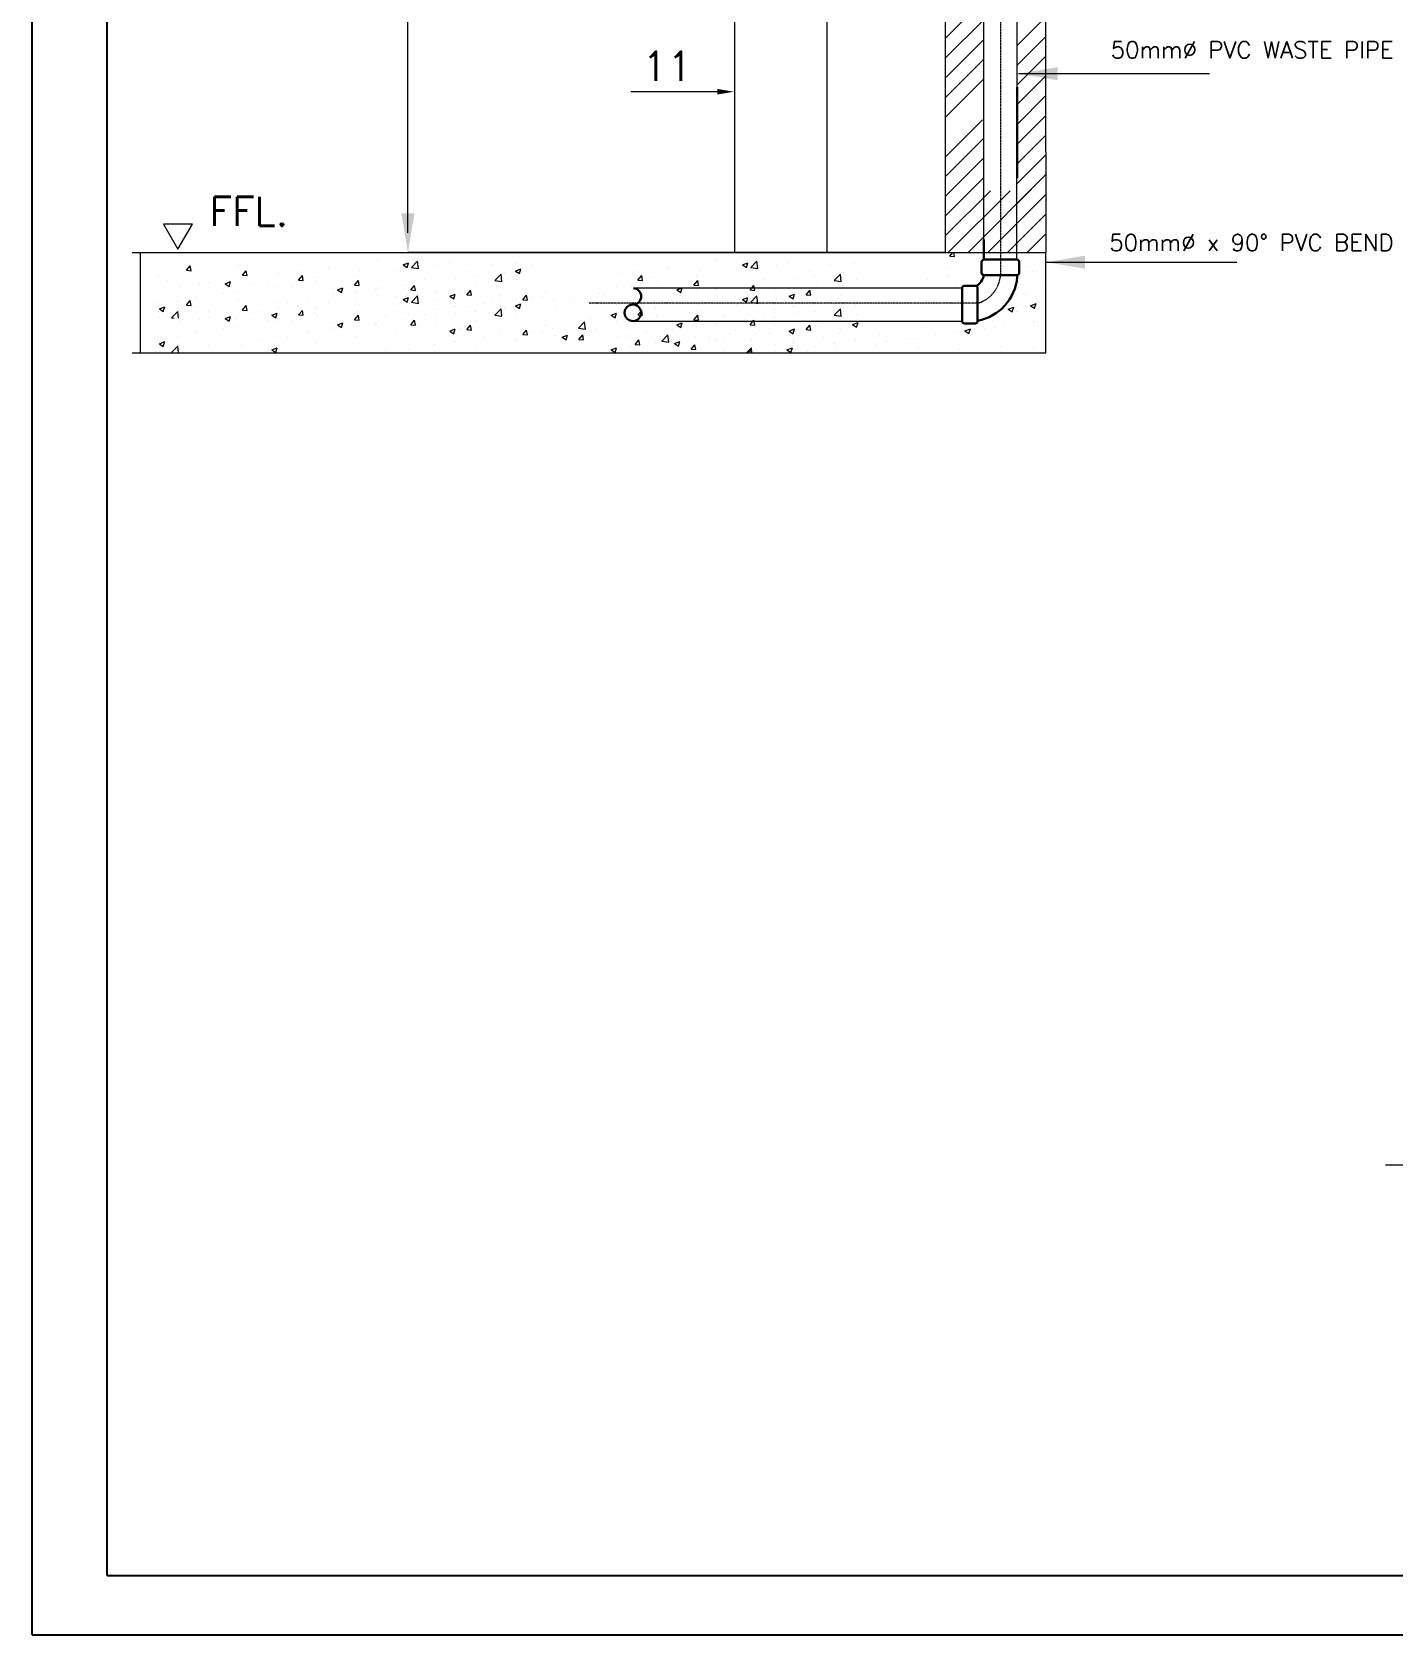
# Model space of a CAD drawing. Header units: inches. Extents: x 23 to 2032867, y 13 to 664695.
# Drawn here: x 879543 to 895686, y 479904 to 498924 of the extents above; entities that cross this region are included whole.
import ezdxf
from ezdxf.enums import TextEntityAlignment as Align

# ---------------------------------------------------------------- set-up
doc = ezdxf.new("R2010")
doc.units = ezdxf.units.IN
doc.header["$MEASUREMENT"] = 0
doc.linetypes.add('ACAD_ISO10W100', pattern=[18, 12, -3, 0, -3])
for name, color, linetype, lineweight in [('05_DIM', 11, 'Continuous', 18), ('0TEXT', 9, 'Continuous', 30), ('8', 9, 'Continuous', 18), ('BORDER', 9, 'Continuous', 5), ('DUCT DETAIL', 2, 'Continuous', 15), ('PL-W-HWP-TXT', 9, 'Continuous', 15), ('Text No1', 7, 'Continuous', 18)]:
    doc.layers.add(name, color=color, linetype=linetype, lineweight=lineweight)
doc.layers.add('LIAB', color=8, linetype='Continuous')
doc.layers.add('PLOTYR', color=15, linetype='Continuous')
doc.styles.add('RomanS', font='romans.shx')

msp = doc.modelspace()

# ---------------------------------------------------------------- linework, layer by layer
at = {"layer": '05_DIM', "color": 0}
msp.add_line((884001.332, 496541.313), (884001.332, 499281.993), dxfattribs=at)
msp.add_solid([(883923.859, 496773.734), (884078.806, 496773.734), (884001.332, 496308.892)], dxfattribs=at)
at = {"layer": '0TEXT', "color": 0, "linetype": 'Continuous'}
for p, q in [((891229.053, 497190.613), (891229.053, 498270.523)), ((890833.927, 496460.87), (890833.927, 496223.713)), ((890806.059, 496068.329), (890806.059, 496194.705)), ((890835.067, 496223.713), (891224.861, 496223.713)), ((890835.067, 496039.321), (891224.861, 496039.321)), ((891031.769, 496032.997), (891032.141, 496039.321)), ((891229.053, 496223.713), (891229.053, 496223.713)), ((891229.053, 496039.321), (891229.053, 496016.797)), ((891253.869, 496068.329), (891253.869, 496194.705)), ((890574.877, 495885.304), (890574.877, 495495.511)), ((890603.885, 495914.313), (890730.261, 495914.313)), ((890759.269, 495885.304), (890759.269, 495495.511)), ((891229.053, 496033.921), (891229.447, 496033.921)), ((890603.885, 495466.503), (890730.261, 495466.503))]:
    msp.add_line(p, q, dxfattribs=at)
for centre, radius, start, end in [((890651.451, 496068.282), 182.448, 300.4174048, 350.8663263), ((890835.067, 496194.705), 29.008, 90, 180), ((890835.067, 496068.329), 29.008, 180, 270), ((891224.861, 496194.705), 29.008, 0, 90), ((891224.861, 496068.329), 29.008, 270, 0), ((886670.532, 495787.556), 97.992, 274.0433767, 85.9566233), ((890603.885, 495885.304), 29.008, 90, 180), ((890730.261, 495885.304), 29.008, 0, 90), ((890653.276, 496066.282), 577.9, 280.5684832, 355.087793), ((886670.532, 495592.059), 97.992, 85.9566233, 274.0433767), ((886670.532, 495592.059), 97.992, 274.0433767, 85.9566233), ((890603.885, 495495.511), 29.008, 180, 270), ((890730.261, 495495.511), 29.008, 270, 0)]:
    msp.add_arc(centre, radius, start, end, dxfattribs=at)
at = {"layer": '8', "color": 0}
msp.add_line((887770.541, 498216.155), (886644.64, 498216.155), dxfattribs=at)
msp.add_solid([(887672.105, 498249.262), (887672.105, 498183.048), (887870.745, 498216.155)], dxfattribs=at)
at = {"layer": 'BORDER', "color": 0}
for p, q in [((891569.91, 497501.212), (891569.91, 506131.981)), ((890377.59, 498110.493), (890377.59, 500883.185)), ((890377.59, 498850.624), (890831.772, 499304.806)), ((891229.053, 498765.312), (891569.91, 499106.169)), ((890377.59, 498616.43), (890831.772, 499070.612)), ((890377.59, 498382.236), (890831.772, 498836.418)), ((891229.053, 498531.118), (891569.91, 498871.975)), ((890377.59, 498148.043), (890831.856, 498602.308)), ((891229.053, 498296.924), (891569.91, 498637.781)), ((890377.59, 497913.849), (890831.772, 498368.031)), ((891229.053, 498062.73), (891569.91, 498403.587)), ((890377.59, 496308.892), (890377.59, 498148.043)), ((891229.053, 497828.536), (891569.91, 498169.394)), ((890377.59, 497445.461), (890816.512, 497884.383)), ((891229.053, 497594.343), (891569.91, 497935.2)), ((890377.59, 497211.268), (890831.772, 497665.449)), ((891229.053, 497360.149), (891569.91, 497701.006)), ((890377.59, 496977.074), (890831.772, 497431.255)), ((891569.91, 497501.212), (891569.91, 496308.892)), ((890377.59, 496742.88), (890833.927, 497199.216)), ((890646.184, 496308.892), (891569.91, 497232.619)), ((891229.053, 496891.761), (891569.91, 497232.619)), ((890377.59, 496508.686), (890910.536, 497041.632)), ((890411.99, 496308.892), (891144.73, 497041.632)), ((890880.377, 496308.892), (891569.91, 496998.425)), ((891114.571, 496308.892), (891569.91, 496764.231)), ((891348.765, 496308.892), (891569.91, 496530.037)), ((880731.732, 496308.892), (890377.59, 496308.892)), ((880829.526, 495116.572), (880829.526, 496308.892)), ((890377.033, 496308.892), (884000.124, 496308.892)), ((890377.59, 496308.892), (891569.91, 496308.892)), ((890428.937, 496264.517), (890466.171, 496308.892)), ((890428.937, 496264.517), (890484.367, 496259.668)), ((890484.426, 496259.766), (890475.364, 496308.892)), ((890498.076, 496273.432), (890498.076, 496273.432)), ((890522.546, 496283.323), (890522.546, 496283.323)), ((891569.91, 495116.572), (891569.91, 496308.892)), ((881374.064, 496097.056), (881418.772, 496150.336)), ((881374.064, 496097.056), (881429.494, 496092.206)), ((881429.553, 496092.312), (881418.83, 496150.441)), ((881506.152, 496078.982), (881506.152, 496078.982)), ((881987.81, 496148.513), (881987.81, 496148.513)), ((882039.223, 496038.862), (882083.93, 496092.142)), ((882039.223, 496038.862), (882094.653, 496034.013)), ((882094.711, 496034.118), (882083.988, 496092.247)), ((882470.215, 496055.463), (882470.215, 496055.463)), ((882702.37, 496086.027), (882702.37, 496086.027)), ((883053.591, 496132.266), (883053.591, 496132.266)), ((883431.817, 496100.515), (883431.817, 496100.515)), ((883639.265, 496209.372), (883639.265, 496209.372)), ((883878.889, 496099.29), (883878.889, 496099.29)), ((883944.923, 496162.598), (884009.855, 496187.523)), ((883944.923, 496162.598), (883991.052, 496131.483)), ((883972.64, 496193.348), (883972.64, 496193.348)), ((883991.11, 496131.587), (884009.914, 496187.626)), ((883999.402, 496212.828), (883999.402, 496212.828)), ((884044.496, 496130.437), (884116.727, 496205.717)), ((884044.496, 496130.437), (884126.972, 496117.646)), ((884127.033, 496117.721), (884116.787, 496205.793)), ((884347.305, 496158.659), (884347.305, 496158.659)), ((884494.447, 496191.912), (884494.447, 496191.912)), ((884735.673, 496082.564), (884735.673, 496082.564)), ((884989.493, 496170.995), (884989.493, 496170.995)), ((885034.213, 495976.942), (885106.443, 496052.221)), ((885116.749, 495964.225), (885106.504, 496052.296)), ((885147.731, 496074.321), (885147.731, 496074.321)), ((885276.497, 496175.397), (885276.497, 496175.397)), ((885277.659, 496088.328), (885342.591, 496113.253)), ((885277.659, 496088.328), (885323.788, 496057.213)), ((885323.847, 496057.315), (885342.65, 496113.355)), ((885484.538, 496150.079), (885484.538, 496150.079)), ((886495.552, 496055.463), (886495.552, 496055.463)), ((886727.707, 496086.027), (886727.707, 496086.027)), ((887078.928, 496132.266), (887078.928, 496132.266)), ((887457.154, 496100.515), (887457.154, 496100.515)), ((887664.602, 496209.372), (887664.602, 496209.372)), ((887904.226, 496099.29), (887904.226, 496099.29)), ((887970.26, 496162.598), (888035.192, 496187.523)), ((887970.26, 496162.598), (888016.389, 496131.483)), ((887997.977, 496193.348), (887997.977, 496193.348)), ((888016.447, 496131.587), (888035.251, 496187.626)), ((888024.738, 496212.828), (888024.738, 496212.828)), ((888069.833, 496130.437), (888142.064, 496205.717)), ((888069.833, 496130.437), (888152.309, 496117.646)), ((888152.37, 496117.721), (888142.124, 496205.793)), ((888372.642, 496158.659), (888372.642, 496158.659)), ((888519.784, 496191.912), (888519.784, 496191.912)), ((888761.01, 496082.564), (888761.01, 496082.564)), ((889014.83, 496170.995), (889014.83, 496170.995)), ((889059.55, 495976.942), (889131.78, 496052.221)), ((889142.086, 495964.225), (889131.841, 496052.296)), ((889173.068, 496074.321), (889173.068, 496074.321)), ((889301.834, 496175.397), (889301.834, 496175.397)), ((890420.051, 496126.427), (890420.051, 496126.427)), ((890749.024, 496065.171), (890749.024, 496065.171)), ((891334.698, 496142.277), (891334.698, 496142.277)), ((891410.142, 496084.594), (891410.142, 496084.594)), ((891455.826, 496099.274), (891455.826, 496099.274)), ((891566.853, 496172.84), (891566.853, 496172.84)), ((881037.736, 496019.614), (881037.736, 496019.614)), ((881144.142, 495970.593), (881144.142, 495970.593)), ((881301.164, 495901.555), (881301.164, 495901.555)), ((881533.319, 495932.119), (881533.319, 495932.119)), ((881639.188, 495949.676), (881639.188, 495949.676)), ((881832.998, 495937.766), (881897.93, 495962.691)), ((881832.998, 495937.765), (881879.127, 495906.651)), ((881879.185, 495906.756), (881897.989, 495962.796)), ((881884.54, 495978.358), (881884.54, 495978.358)), ((882134.233, 495928.76), (882134.233, 495928.76)), ((882350.17, 495914.848), (882350.17, 495914.848)), ((882452.674, 495905.096), (882452.674, 495905.096)), ((882629.279, 495907.843), (882629.279, 495907.843)), ((882704.381, 495980.668), (882749.088, 496033.948)), ((882704.381, 495980.668), (882759.811, 495975.819)), ((882759.869, 495975.923), (882749.147, 496034.053)), ((882890.993, 496007.682), (882890.993, 496007.682)), ((882921.09, 495964.464), (882921.09, 495964.464)), ((883124.324, 495886.927), (883124.324, 495886.927)), ((883165.734, 495863.495), (883230.667, 495888.421)), ((883165.734, 495863.495), (883211.863, 495832.381)), ((883211.922, 495832.485), (883230.725, 495888.524)), ((883369.54, 495922.474), (883414.247, 495975.754)), ((883369.54, 495922.474), (883424.969, 495917.625)), ((883402.749, 496033.994), (883402.749, 496033.994)), ((883425.028, 495917.729), (883414.305, 495975.858)), ((883619.37, 495866.01), (883619.37, 495866.01)), ((883627.46, 495874.174), (883627.46, 495874.174)), ((883654.026, 495896.897), (883654.026, 495896.897)), ((883978.681, 495920.413), (883978.681, 495920.413)), ((884034.698, 495864.281), (884079.405, 495917.561)), ((884034.698, 495864.281), (884090.128, 495859.431)), ((884090.186, 495859.535), (884079.463, 495917.664)), ((884194.85, 495989.731), (884194.85, 495989.731)), ((884336.028, 495849.946), (884336.028, 495849.946)), ((884564.355, 495997.518), (884564.355, 495997.518)), ((884699.856, 495806.087), (884744.563, 495859.367)), ((884755.344, 495801.34), (884744.622, 495859.47)), ((884796.511, 496028.082), (884796.511, 496028.082)), ((884817.687, 495919.476), (884817.687, 495919.476)), ((885034.213, 495976.942), (885116.689, 495964.15)), ((885293.828, 495984.772), (885293.828, 495984.772)), ((885630.664, 495850.863), (885630.664, 495850.863)), ((886478.011, 495905.096), (886478.011, 495905.096)), ((886654.616, 495907.843), (886654.616, 495907.843)), ((886729.718, 495980.668), (886774.425, 496033.948)), ((886729.718, 495980.668), (886785.148, 495975.819)), ((886785.206, 495975.923), (886774.484, 496034.053)), ((886916.33, 496007.682), (886916.33, 496007.682)), ((886946.427, 495964.464), (886946.427, 495964.464)), ((887149.661, 495886.927), (887149.661, 495886.927)), ((887191.071, 495863.495), (887256.003, 495888.421)), ((887191.071, 495863.495), (887237.2, 495832.381)), ((887237.259, 495832.485), (887256.062, 495888.524)), ((887394.876, 495922.474), (887439.584, 495975.754)), ((887394.876, 495922.474), (887450.306, 495917.625)), ((887428.086, 496033.994), (887428.086, 496033.994)), ((887450.365, 495917.729), (887439.642, 495975.858)), ((887644.707, 495866.01), (887644.707, 495866.01)), ((887652.797, 495874.174), (887652.797, 495874.174)), ((887679.363, 495896.897), (887679.363, 495896.897)), ((888004.018, 495920.413), (888004.018, 495920.413)), ((888060.035, 495864.281), (888104.742, 495917.561)), ((888060.035, 495864.281), (888115.465, 495859.431)), ((888115.523, 495859.535), (888104.8, 495917.664)), ((888220.187, 495989.731), (888220.187, 495989.731)), ((888361.365, 495849.946), (888361.365, 495849.946)), ((888589.692, 495997.518), (888589.692, 495997.518)), ((888725.193, 495806.087), (888769.9, 495859.367)), ((888780.681, 495801.34), (888769.959, 495859.47)), ((888821.848, 496028.082), (888821.848, 496028.082)), ((888843.024, 495919.476), (888843.024, 495919.476)), ((889059.55, 495976.942), (889142.026, 495964.15)), ((889319.164, 495984.772), (889319.164, 495984.772)), ((890165.648, 495988.368), (890165.648, 495988.368)), ((890397.803, 496018.932), (890397.803, 496018.932)), ((890511.27, 495974.61), (890511.27, 495974.61)), ((891248.705, 495888.494), (891248.705, 495888.494)), ((891541.435, 495905.777), (891541.435, 495905.777)), ((881026.46, 495710.902), (881026.46, 495710.902)), ((881053.809, 495638.663), (881118.742, 495663.588)), ((881099.997, 495607.654), (881118.8, 495663.694)), ((881268.523, 495729.181), (881268.523, 495729.181)), ((881374.064, 495684.125), (881418.772, 495737.405)), ((881374.064, 495684.125), (881429.494, 495679.276)), ((881429.553, 495679.381), (881418.83, 495737.511)), ((881494.875, 495770.27), (881494.875, 495770.27)), ((881506.152, 495666.052), (881506.152, 495666.052)), ((881809.346, 495822.015), (881809.346, 495822.015)), ((881976.534, 495839.8), (881976.534, 495839.8)), ((881987.81, 495735.582), (881987.81, 495735.582)), ((882039.223, 495625.931), (882083.93, 495679.211)), ((882094.711, 495621.187), (882083.988, 495679.316)), ((882226.254, 495689.702), (882226.254, 495689.702)), ((882458.41, 495720.265), (882458.41, 495720.265)), ((882572.379, 495711.231), (882572.379, 495711.231)), ((882702.37, 495673.096), (882702.37, 495673.096)), ((882809.63, 495766.504), (882809.63, 495766.504)), ((882909.813, 495655.752), (882909.813, 495655.752)), ((883053.591, 495719.335), (883053.591, 495719.335)), ((883113.203, 495804.064), (883113.203, 495804.064)), ((883391.472, 495725.282), (883391.472, 495725.282)), ((883395.305, 495843.61), (883395.305, 495843.61)), ((883431.817, 495687.584), (883431.817, 495687.584)), ((883639.265, 495796.441), (883639.265, 495796.441)), ((883867.613, 495790.578), (883867.613, 495790.578)), ((883878.889, 495686.36), (883878.889, 495686.36)), ((883944.923, 495749.667), (884009.855, 495774.592)), ((883944.923, 495749.667), (883991.052, 495718.553)), ((883972.64, 495780.418), (883972.64, 495780.418)), ((883991.11, 495718.656), (884009.914, 495774.696)), ((883999.402, 495799.897), (883999.402, 495799.897)), ((884044.496, 495717.507), (884116.727, 495792.786)), ((884044.496, 495717.507), (884126.972, 495704.715)), ((884114.415, 495845.094), (884114.415, 495845.094)), ((884127.033, 495704.791), (884116.787, 495792.862)), ((884347.305, 495745.728), (884347.305, 495745.728)), ((884494.447, 495778.981), (884494.447, 495778.981)), ((884498.47, 495789.225), (884563.403, 495814.15)), ((884498.47, 495789.225), (884544.599, 495758.111)), ((884544.658, 495758.214), (884563.461, 495814.253)), ((884549.017, 495665.196), (884549.017, 495665.196)), ((884552.55, 495662.321), (884552.55, 495662.321)), ((884609.461, 495824.177), (884609.461, 495824.177)), ((884699.856, 495806.087), (884755.286, 495801.237)), ((884735.673, 495669.633), (884735.673, 495669.633)), ((884903.771, 495708.56), (884903.771, 495708.56)), ((884989.493, 495758.064), (884989.493, 495758.064)), ((885089.841, 495758.029), (885089.841, 495758.029)), ((885104.507, 495803.261), (885104.507, 495803.261)), ((885147.731, 495661.391), (885147.731, 495661.391)), ((885276.497, 495762.467), (885276.497, 495762.467)), ((885277.659, 495675.397), (885342.591, 495700.322)), ((885277.659, 495675.397), (885323.788, 495644.283)), ((885282.551, 495676.06), (885282.551, 495676.06)), ((885323.847, 495644.385), (885342.65, 495700.424)), ((885365.015, 495747.893), (885409.722, 495801.173)), ((885365.015, 495747.893), (885420.445, 495743.043)), ((885420.503, 495743.146), (885409.78, 495801.275)), ((885484.538, 495737.148), (885484.538, 495737.148)), ((885489.446, 495785.665), (885489.446, 495785.665)), ((885599.552, 495782.344), (885599.552, 495782.344)), ((885733.406, 495738.496), (885733.406, 495738.496)), ((885965.561, 495769.06), (885965.561, 495769.06)), ((885979.584, 495716.231), (885979.584, 495716.231)), ((886243.902, 495700.74), (886243.902, 495700.74)), ((886279.097, 495819.883), (886279.097, 495819.883)), ((886316.782, 495815.299), (886316.782, 495815.299)), ((886474.629, 495695.315), (886474.629, 495695.315)), ((886483.747, 495720.265), (886483.747, 495720.265)), ((886597.716, 495711.231), (886597.716, 495711.231)), ((886727.707, 495673.096), (886727.707, 495673.096)), ((886834.967, 495766.504), (886834.967, 495766.504)), ((886935.15, 495655.752), (886935.15, 495655.752)), ((887078.928, 495719.335), (887078.928, 495719.335)), ((887138.54, 495804.064), (887138.54, 495804.064)), ((887416.809, 495725.282), (887416.809, 495725.282)), ((887420.642, 495843.61), (887420.642, 495843.61)), ((887457.154, 495687.584), (887457.154, 495687.584)), ((887664.602, 495796.441), (887664.602, 495796.441)), ((887892.95, 495790.578), (887892.95, 495790.578)), ((887904.226, 495686.36), (887904.226, 495686.36)), ((887970.26, 495749.667), (888035.192, 495774.592)), ((887970.26, 495749.667), (888016.389, 495718.553)), ((887997.977, 495780.418), (887997.977, 495780.418)), ((888016.447, 495718.656), (888035.251, 495774.696)), ((888024.738, 495799.897), (888024.738, 495799.897)), ((888069.833, 495717.507), (888142.064, 495792.786)), ((888069.833, 495717.507), (888152.309, 495704.715)), ((888139.752, 495845.094), (888139.752, 495845.094)), ((888152.37, 495704.791), (888142.124, 495792.862)), ((888372.642, 495745.728), (888372.642, 495745.728)), ((888519.784, 495778.981), (888519.784, 495778.981)), ((888523.807, 495789.225), (888588.74, 495814.15)), ((888523.807, 495789.225), (888569.936, 495758.111)), ((888569.995, 495758.214), (888588.798, 495814.253)), ((888574.354, 495665.196), (888574.354, 495665.196)), ((888577.887, 495662.321), (888577.887, 495662.321)), ((888634.798, 495824.177), (888634.798, 495824.177)), ((888725.193, 495806.087), (888780.623, 495801.237)), ((888761.01, 495669.633), (888761.01, 495669.633)), ((888929.108, 495708.56), (888929.108, 495708.56)), ((889014.83, 495758.064), (889014.83, 495758.064)), ((889115.178, 495758.029), (889115.178, 495758.029)), ((889129.843, 495803.261), (889129.843, 495803.261)), ((889173.068, 495661.391), (889173.068, 495661.391)), ((889301.834, 495762.467), (889301.834, 495762.467)), ((889307.888, 495676.06), (889307.888, 495676.06)), ((891122.802, 495635.176), (891187.735, 495660.101)), ((891168.99, 495604.16), (891187.793, 495660.199)), ((891322.893, 495807.079), (891322.893, 495807.079)), ((891387.793, 495677.419), (891452.725, 495702.344)), ((891387.793, 495677.419), (891433.922, 495646.304)), ((891433.98, 495646.402), (891452.784, 495702.441)), ((891444.549, 495790.562), (891444.549, 495790.562)), ((881037.736, 495606.683), (881037.736, 495606.683)), ((881053.809, 495638.663), (881099.938, 495607.549)), ((881057.204, 495535.793), (881057.204, 495535.793)), ((881144.142, 495557.662), (881144.142, 495557.662)), ((881198.295, 495534.07), (881270.525, 495609.35)), ((881198.295, 495534.07), (881227.745, 495529.503)), ((881279.884, 495529.503), (881270.586, 495609.427)), ((881289.359, 495566.357), (881289.359, 495566.357)), ((881301.164, 495488.624), (881301.164, 495488.624)), ((881533.319, 495519.188), (881533.319, 495519.188)), ((881639.188, 495536.746), (881639.188, 495536.746)), ((881640.58, 495612.596), (881640.58, 495612.596)), ((881832.998, 495524.835), (881897.93, 495549.76)), ((881832.998, 495524.835), (881879.127, 495493.72)), ((881879.185, 495493.825), (881897.989, 495549.865)), ((881884.54, 495565.427), (881884.54, 495565.427)), ((881965.257, 495531.088), (881965.257, 495531.088)), ((882031.556, 495618.397), (882031.556, 495618.397)), ((882039.223, 495625.931), (882094.653, 495621.082)), ((882134.233, 495515.829), (882134.233, 495515.829)), ((882350.17, 495501.917), (882350.17, 495501.917)), ((882386.546, 495564.393), (882451.478, 495589.318)), ((882386.546, 495564.393), (882432.674, 495533.278)), ((882432.733, 495533.383), (882451.536, 495589.422)), ((882441.398, 495596.384), (882441.398, 495596.384)), ((882452.674, 495492.165), (882452.674, 495492.165)), ((882470.215, 495642.532), (882470.215, 495642.532)), ((882629.279, 495494.913), (882629.279, 495494.913)), ((882704.381, 495567.738), (882749.088, 495621.017)), ((882704.381, 495567.737), (882759.811, 495562.888)), ((882759.869, 495562.993), (882749.147, 495621.122)), ((882890.993, 495594.751), (882890.993, 495594.751)), ((882921.09, 495551.534), (882921.09, 495551.534)), ((883124.324, 495473.996), (883124.324, 495473.996)), ((883165.734, 495450.565), (883230.667, 495475.49)), ((883211.922, 495419.554), (883230.725, 495475.594)), ((883369.54, 495509.544), (883414.247, 495562.824)), ((883369.54, 495509.544), (883424.969, 495504.694)), ((883402.749, 495621.064), (883402.749, 495621.064)), ((883425.028, 495504.798), (883414.305, 495562.928)), ((883654.026, 495483.967), (883654.026, 495483.967)), ((883734.721, 495554.651), (883734.721, 495554.651)), ((883978.681, 495507.482), (883978.681, 495507.482)), ((884008.194, 495572.362), (884008.194, 495572.362)), ((884034.698, 495451.35), (884079.405, 495504.63)), ((884090.186, 495446.604), (884079.463, 495504.733)), ((884194.85, 495576.8), (884194.85, 495576.8)), ((884320.395, 495631.757), (884320.395, 495631.757)), ((884324.752, 495541.234), (884324.752, 495541.234)), ((884564.355, 495584.588), (884564.355, 495584.588)), ((884796.511, 495615.151), (884796.511, 495615.151)), ((884806.41, 495610.764), (884806.41, 495610.764)), ((884817.687, 495506.545), (884817.687, 495506.545)), ((885034.213, 495564.011), (885106.443, 495639.291)), ((885034.213, 495564.011), (885116.689, 495551.22)), ((885116.749, 495551.294), (885106.504, 495639.366)), ((885293.828, 495571.841), (885293.828, 495571.841)), ((885762.243, 495631.21), (885762.243, 495631.21)), ((886023.929, 495410.515), (886096.16, 495485.795)), ((886106.466, 495397.798), (886096.22, 495485.869)), ((886171.488, 495530.765), (886171.488, 495530.765)), ((886411.882, 495564.393), (886476.815, 495589.318)), ((886411.882, 495564.393), (886458.011, 495533.278)), ((886458.07, 495533.383), (886476.873, 495589.422)), ((886466.735, 495596.384), (886466.735, 495596.384)), ((886478.011, 495492.165), (886478.011, 495492.165)), ((886495.552, 495642.532), (886495.552, 495642.532)), ((886654.616, 495494.913), (886654.616, 495494.913)), ((886729.718, 495567.738), (886774.425, 495621.017)), ((886729.718, 495567.737), (886785.148, 495562.888)), ((886785.206, 495562.993), (886774.484, 495621.122)), ((886916.33, 495594.751), (886916.33, 495594.751)), ((886946.427, 495551.534), (886946.427, 495551.534)), ((887149.661, 495473.996), (887149.661, 495473.996)), ((887191.071, 495450.565), (887256.003, 495475.49)), ((887237.259, 495419.554), (887256.062, 495475.594)), ((887394.876, 495509.544), (887439.584, 495562.824)), ((887394.876, 495509.544), (887450.306, 495504.694)), ((887428.086, 495621.064), (887428.086, 495621.064)), ((887450.365, 495504.798), (887439.642, 495562.928)), ((887679.363, 495483.967), (887679.363, 495483.967)), ((887760.058, 495554.651), (887760.058, 495554.651)), ((888004.018, 495507.482), (888004.018, 495507.482)), ((888033.531, 495572.362), (888033.531, 495572.362)), ((888060.035, 495451.35), (888104.742, 495504.63)), ((888115.523, 495446.604), (888104.8, 495504.733)), ((888220.187, 495576.8), (888220.187, 495576.8)), ((888345.732, 495631.757), (888345.732, 495631.757)), ((888350.089, 495541.234), (888350.089, 495541.234)), ((888589.692, 495584.588), (888589.692, 495584.588)), ((888821.848, 495615.151), (888821.848, 495615.151)), ((888831.747, 495610.764), (888831.747, 495610.764)), ((888843.024, 495506.545), (888843.024, 495506.545)), ((889059.55, 495564.011), (889131.78, 495639.291)), ((889059.55, 495564.011), (889142.026, 495551.22)), ((889142.086, 495551.294), (889131.841, 495639.366)), ((889275.868, 495452.587), (889340.8, 495477.512)), ((889319.164, 495571.841), (889319.164, 495571.841)), ((889322.055, 495421.571), (889340.859, 495477.611)), ((890930.039, 495507.067), (890930.039, 495507.067)), ((891122.802, 495635.176), (891168.931, 495604.062)), ((891222.821, 495609.326), (891222.821, 495609.326)), ((891229.553, 495610.718), (891229.553, 495610.718)), ((891425.085, 495486.15), (891425.085, 495486.15)), ((891430.154, 495487.556), (891430.154, 495487.556)), ((891433.273, 495481.85), (891433.273, 495481.85)), ((881026.46, 495297.971), (881026.46, 495297.971)), ((881268.523, 495316.251), (881268.523, 495316.251)), ((881494.875, 495357.339), (881494.875, 495357.339)), ((881809.346, 495409.084), (881809.346, 495409.084)), ((881976.534, 495426.869), (881976.534, 495426.869)), ((882226.254, 495276.771), (882226.254, 495276.771)), ((882458.41, 495307.335), (882458.41, 495307.335)), ((882572.379, 495298.3), (882572.379, 495298.3)), ((882809.63, 495353.574), (882809.63, 495353.574)), ((883113.203, 495391.133), (883113.203, 495391.133)), ((883165.734, 495450.565), (883211.863, 495419.45)), ((883391.472, 495312.351), (883391.472, 495312.351)), ((883395.305, 495430.679), (883395.305, 495430.679)), ((883619.37, 495453.08), (883619.37, 495453.08)), ((883627.46, 495461.243), (883627.46, 495461.243)), ((883867.613, 495377.647), (883867.613, 495377.647)), ((884034.698, 495451.35), (884090.128, 495446.5)), ((884114.415, 495432.163), (884114.415, 495432.163)), ((884336.028, 495437.015), (884336.028, 495437.015)), ((884498.47, 495376.295), (884563.403, 495401.22)), ((884498.47, 495376.294), (884544.599, 495345.18)), ((884544.658, 495345.283), (884563.461, 495401.322)), ((884609.461, 495411.247), (884609.461, 495411.247)), ((884699.856, 495393.156), (884744.563, 495446.436)), ((884699.856, 495393.156), (884755.286, 495388.307)), ((884755.344, 495388.41), (884744.622, 495446.539)), ((884903.771, 495295.629), (884903.771, 495295.629)), ((885089.841, 495345.098), (885089.841, 495345.098)), ((885104.507, 495390.33), (885104.507, 495390.33)), ((885365.015, 495334.962), (885409.722, 495388.242)), ((885365.015, 495334.962), (885420.445, 495330.113)), ((885420.503, 495330.215), (885409.78, 495388.345)), ((885489.446, 495372.734), (885489.446, 495372.734)), ((885599.552, 495369.414), (885599.552, 495369.414)), ((885630.664, 495437.932), (885630.664, 495437.932)), ((885721.601, 495403.298), (885721.601, 495403.298)), ((885750.967, 495322.497), (885750.967, 495322.497)), ((885831.207, 495302.024), (885896.139, 495326.95)), ((885831.207, 495302.024), (885877.336, 495270.91)), ((885877.394, 495271.012), (885896.198, 495327.051)), ((886023.929, 495410.515), (886106.406, 495397.724)), ((886030.173, 495276.768), (886074.88, 495330.048)), ((886030.173, 495276.768), (886085.603, 495271.919)), ((886072.822, 495449.537), (886072.822, 495449.537)), ((886085.661, 495272.021), (886074.938, 495330.15)), ((886094.598, 495348.497), (886094.598, 495348.497)), ((886232.625, 495392.027), (886232.625, 495392.027)), ((886483.747, 495307.335), (886483.747, 495307.335)), ((886589.643, 495327.581), (886589.643, 495327.581)), ((886597.716, 495298.3), (886597.716, 495298.3)), ((886708.766, 495457.323), (886708.766, 495457.323)), ((886834.967, 495353.574), (886834.967, 495353.574)), ((887013.646, 495257.019), (887085.877, 495332.299)), ((887084.689, 495306.664), (887084.689, 495306.664)), ((887096.182, 495244.302), (887085.937, 495332.373)), ((887138.54, 495391.133), (887138.54, 495391.133)), ((887191.071, 495450.565), (887237.2, 495419.45)), ((887416.809, 495312.351), (887416.809, 495312.351)), ((887420.642, 495430.679), (887420.642, 495430.679)), ((887579.734, 495285.748), (887579.734, 495285.748)), ((887583.587, 495314.79), (887583.587, 495314.79)), ((887644.707, 495453.08), (887644.707, 495453.08)), ((887647.563, 495277.509), (887647.563, 495277.509)), ((887652.797, 495461.243), (887652.797, 495461.243)), ((887815.742, 495345.353), (887815.742, 495345.353)), ((887892.95, 495377.647), (887892.95, 495377.647)), ((888060.035, 495451.35), (888115.465, 495446.5)), ((888123.704, 495342.805), (888123.704, 495342.805)), ((888139.752, 495432.163), (888139.752, 495432.163)), ((888166.963, 495391.593), (888166.963, 495391.593)), ((888296.494, 495348.776), (888296.494, 495348.776)), ((888361.365, 495437.015), (888361.365, 495437.015)), ((888523.807, 495376.295), (888588.74, 495401.22)), ((888523.807, 495376.294), (888569.936, 495345.18)), ((888569.995, 495345.283), (888588.798, 495401.322)), ((888592.12, 495402.173), (888592.12, 495402.173)), ((888634.798, 495411.247), (888634.798, 495411.247)), ((888725.193, 495393.156), (888769.9, 495446.436)), ((888725.193, 495393.156), (888780.623, 495388.307)), ((888780.681, 495388.41), (888769.959, 495446.539)), ((888837.317, 495441.61), (888837.317, 495441.61)), ((888929.108, 495295.629), (888929.108, 495295.629)), ((889115.178, 495345.098), (889115.178, 495345.098)), ((889129.843, 495390.33), (889129.843, 495390.33)), ((889275.868, 495452.586), (889321.997, 495421.472)), ((889600.35, 495330.826), (889600.35, 495330.826)), ((889909.883, 495287.409), (889909.883, 495287.409)), ((890007.058, 495287.655), (890007.058, 495287.655)), ((890141.174, 495423.659), (890141.174, 495423.659)), ((890261.103, 495333.648), (890261.103, 495333.648)), ((890488.717, 495357.185), (890488.717, 495357.185)), ((890608.604, 495378.316), (890673.537, 495403.242)), ((890608.604, 495378.316), (890654.733, 495347.202)), ((890654.792, 495347.3), (890673.595, 495403.34)), ((890846.778, 495410.753), (890846.778, 495410.753)), ((890964.857, 495422.481), (890964.857, 495422.481)), ((891078.933, 495441.317), (891078.933, 495441.317)), ((880731.732, 495116.572), (891569.91, 495116.572)), ((881053.809, 495225.732), (881118.742, 495250.658)), ((881053.809, 495225.732), (881099.938, 495194.618)), ((881057.204, 495122.862), (881057.204, 495122.862)), ((881099.997, 495194.723), (881118.8, 495250.763)), ((881198.295, 495121.139), (881270.525, 495196.419)), ((881198.295, 495121.139), (881227.745, 495116.572)), ((881279.884, 495116.572), (881270.586, 495196.497)), ((881289.359, 495153.426), (881289.359, 495153.426)), ((881640.58, 495199.665), (881640.58, 495199.665)), ((881965.257, 495118.157), (881965.257, 495118.157)), ((882031.556, 495205.467), (882031.556, 495205.467)), ((882386.546, 495151.462), (882451.478, 495176.387)), ((882386.546, 495151.462), (882432.674, 495120.348)), ((882432.733, 495120.452), (882451.536, 495176.492)), ((882441.398, 495183.453), (882441.398, 495183.453)), ((882909.813, 495242.821), (882909.813, 495242.821)), ((883734.721, 495141.721), (883734.721, 495141.721)), ((884008.194, 495159.432), (884008.194, 495159.432)), ((884320.395, 495218.826), (884320.395, 495218.826)), ((884324.752, 495128.303), (884324.752, 495128.303)), ((884549.017, 495252.265), (884549.017, 495252.265)), ((884552.55, 495249.39), (884552.55, 495249.39)), ((884806.41, 495197.833), (884806.41, 495197.833)), ((885282.551, 495263.129), (885282.551, 495263.129)), ((886411.882, 495151.462), (886476.815, 495176.387)), ((886411.882, 495151.462), (886458.011, 495120.348)), ((886414.536, 495160.881), (886414.536, 495160.881)), ((886458.07, 495120.452), (886476.873, 495176.492)), ((886466.735, 495183.453), (886466.735, 495183.453)), ((886646.691, 495191.445), (886646.691, 495191.445)), ((886695.331, 495218.575), (886740.039, 495271.855)), ((886695.331, 495218.575), (886750.761, 495213.725)), ((886697.489, 495148.611), (886697.489, 495148.611)), ((886750.819, 495213.826), (886740.097, 495271.956)), ((886935.15, 495242.821), (886935.15, 495242.821)), ((886997.912, 495237.684), (886997.912, 495237.684)), ((887013.646, 495257.019), (887096.122, 495244.228)), ((887163.943, 495227.754), (887228.875, 495252.679)), ((887163.943, 495227.754), (887210.072, 495196.64)), ((887165.905, 495207.979), (887165.905, 495207.979)), ((887210.13, 495196.74), (887228.934, 495252.78)), ((887214.847, 495163.11), (887214.847, 495163.11)), ((887360.49, 495160.381), (887405.197, 495213.661)), ((887360.49, 495160.381), (887415.92, 495155.531)), ((887415.978, 495155.632), (887405.255, 495213.762)), ((887755.67, 495255.943), (887755.67, 495255.943)), ((887760.058, 495141.721), (887760.058, 495141.721)), ((888015.882, 495116.572), (888075.593, 495178.804)), ((888033.531, 495159.432), (888033.531, 495159.432)), ((888037.719, 495116.572), (888070.355, 495155.467)), ((888077.606, 495116.572), (888070.413, 495155.567)), ((888074.78, 495264.831), (888074.78, 495264.831)), ((888082.901, 495116.572), (888075.653, 495178.877)), ((888345.732, 495218.826), (888345.732, 495218.826)), ((888350.089, 495128.303), (888350.089, 495128.303)), ((888496.679, 495153.484), (888561.612, 495178.409)), ((888496.679, 495153.484), (888542.808, 495122.37)), ((888518.703, 495145.159), (888518.703, 495145.159)), ((888542.867, 495122.469), (888561.67, 495178.509)), ((888569.825, 495243.915), (888569.825, 495243.915)), ((888574.354, 495252.265), (888574.354, 495252.265)), ((888577.887, 495249.39), (888577.887, 495249.39)), ((888740.832, 495133.5), (888740.832, 495133.5)), ((888831.747, 495197.833), (888831.747, 495197.833)), ((889059.527, 495237.992), (889059.527, 495237.992)), ((889062.502, 495162.991), (889062.502, 495162.991)), ((889064.871, 495222.998), (889064.871, 495222.998)), ((889092.053, 495179.739), (889092.053, 495179.739)), ((889307.888, 495263.129), (889307.888, 495263.129)), ((889538.642, 495228.287), (889538.642, 495228.287)), ((889559.917, 495202.082), (889559.917, 495202.082)), ((889677.728, 495256.845), (889677.728, 495256.845)), ((890054.962, 495181.165), (890054.962, 495181.165)), ((890550.008, 495160.249), (890550.008, 495160.249)), ((891036.165, 495191.957), (891036.165, 495191.957)), ((891045.053, 495139.332), (891045.053, 495139.332)), ((891186.194, 495121.795), (891186.194, 495121.795)), ((891421.996, 495173.137), (891421.996, 495173.137)), ((891540.099, 495118.416), (891540.099, 495118.416)), ((895596.488, 485482.365), (906434.667, 485482.365))]:
    msp.add_line(p, q, dxfattribs=at)
at = {"layer": 'BORDER', "color": 0, "elevation": 0}
msp.add_lwpolyline([(881272.799, 496347.62), (881444.896, 496645.7), (881100.702, 496645.7)], close=True, dxfattribs=at)
at = {"layer": 'DUCT DETAIL', "color": 0}
for p, q in [((888969.758, 502408.323), (888969.758, 496308.892)), ((890831.772, 498638.253), (890831.772, 500364.326)), ((891229.053, 498489.273), (891229.053, 500364.326)), ((887876.798, 499723.053), (887876.798, 496308.892)), ((890833.927, 497716.744), (890831.772, 498638.253)), ((891224.861, 496223.713), (891229.053, 498489.273)), ((891229.053, 498270.523), (891229.053, 498489.273)), ((890833.927, 496223.691), (890833.927, 497716.744)), ((890574.877, 495885.304), (886677.442, 495885.304)), ((890575.371, 495490.178), (886663.418, 495490.178))]:
    msp.add_line(p, q, dxfattribs=at)
at = {"layer": 'LIAB', "color": 7, "linetype": 'Continuous', "ltscale": 256.031999}
for q in [(880432.56, 519617.426), (936577.732, 480608.493)]:
    msp.add_line((880432.56, 480608.493), q, dxfattribs=at)
at = {"layer": 'PL-W-HWP-TXT', "color": 0}
for p, q in [((891245.243, 498432.972), (893508.373, 498432.972)), ((891229.053, 497125.955), (891569.91, 497466.812)), ((891569.811, 496195.452), (893832.941, 496195.452))]:
    msp.add_line(p, q, dxfattribs=at)
for points in [[(891710.085, 498508.029), (891710.085, 498353.081), (891245.243, 498430.555)], [(892034.653, 496270.508), (892034.653, 496115.561), (891569.811, 496193.035)]]:
    msp.add_solid(points, dxfattribs=at)
at = {"layer": 'PLOTYR', "color": 1, "linetype": 'Continuous', "ltscale": 250}
for q in [(879543.01, 520321.559), (937281.865, 479904.36)]:
    msp.add_line((879543.01, 479904.36), q, dxfattribs=at)
at = {"layer": 'Text No1', "color": 0, "linetype": 'ACAD_ISO10W100'}
for p, q in [((891030.413, 500556.84), (891029.964, 496039.321)), ((890759.269, 495706.019), (886148.263, 495706.019))]:
    msp.add_line(p, q, dxfattribs=at)
msp.add_arc((890653.614, 496070.624), 379.605, 286.1604839, 354.4515475, dxfattribs=at)

# ---------------------------------------------------------------- texts
at = {"layer": '8', "color": 0, "style": 'RomanS'}
msp.add_text('FFL.', height=345.6, dxfattribs=at).set_placement((881649.497, 496969.86), align=Align.TOP_LEFT)
at = {"layer": '8', "color": 0, "attachment_point": 5, "style": 'RomanS'}
for s, insert, char_height in [('50mm%%c PVC WASTE PIPE', (894016.866, 498714.034), 198.71999), ('11', (887077.332, 498517.114), 345.6), ('50mm%%c x 90° PVC BEND', (894008.98, 496425.823), 198.71999)]:
    msp.add_mtext(s, dxfattribs=dict(at, insert=insert, char_height=char_height))

doc.saveas('drawing.dxf')
